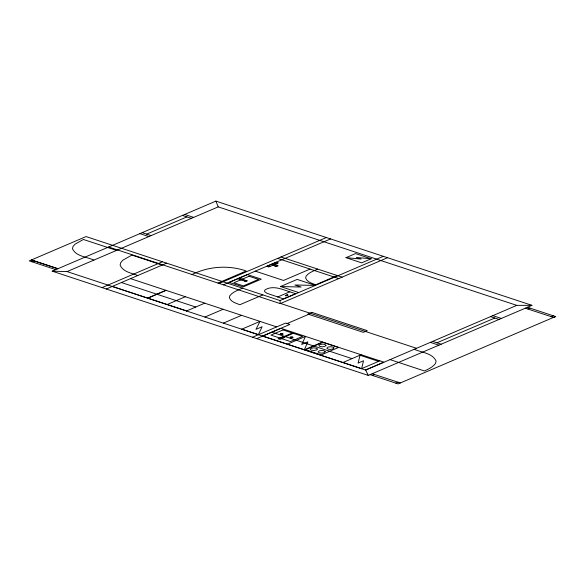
<?xml version="1.0" encoding="UTF-8"?>
<svg xmlns="http://www.w3.org/2000/svg" width="585" height="585" viewBox="0 0 585 585"><rect width="100%" height="100%" fill="white"/><g stroke="black" fill="none" stroke-linecap="round" stroke-linejoin="round"><path stroke-width="0.88" d="M360.053 355.19L358.071 363.095L363.534 360.755L361.596 368.645L262.65 336.068L280.858 328.28L361.099 354.744M305.538 336.419L301.67 344.477L307.856 341.83L304.317 349.815L322.525 342.02M31.868 261.751L34.018 260.83M52.211 271.169L215.902 201.101L531.962 305.341L368.272 375.409L52.211 271.169L67.048 271.586L365.662 370.071L516.811 305.37L531.962 305.341M146.652 234.132L186.907 216.896M67.048 271.586L218.205 206.885L516.811 305.37M102.075 287.615L162.454 261.766M106.287 289.005L166.666 263.155M192.041 274.511C208.765 266.277 228.589 264.866 246.227 270.994L217.993 283.074M147.712 298.101L165.921 290.306M147.888 298.153L166.096 290.365M167.171 304.514L185.372 296.719M219.112 283.447L326.364 237.532M223.331 284.836L330.583 238.929M273.188 265.115L268.822 266.987L266.848 266.336L276.434 262.226L278.409 262.884L274.014 264.764M273.809 265.319L274.628 264.968M186.513 310.986L204.83 303.14L130.521 278.628M242.497 288.164C238.058 290.197 232.888 291.71 229.817 295.769L229.364 297.648C230.848 301.984 236.026 303.176 239.865 304.719L262.848 294.877M310.072 269.085L283.513 280.449L255.309 271.147M204.925 317.055L223.126 309.268M317.75 269.107C313.633 270.972 308.895 272.434 306.065 276.193L305.633 277.992C307.052 282.153 312.017 283.294 315.695 284.771L337.252 275.542M345.984 257.671L355.519 253.59L371.19 258.76L361.654 262.84L345.984 257.671L361.113 259.053L356.338 257.473L371.19 258.76M280.493 286.54L297.165 279.403L315.352 285.407L294.92 285.005L301.107 287.045L280.522 286.526L298.679 292.537M277.678 296.99L289.816 291.791L295.644 293.714L283.513 298.913L266.862 293.246L264.808 291.754L264.508 290.847L265.063 289.882C269.853 286.694 276.186 287.462 281.436 289.048L289.816 291.791M223.338 323.132L241.546 315.337M55.787 269.641L29.25 260.888L86.053 236.574L279.996 300.536L383.307 256.318M108.649 247.009L280.273 303.615L387.519 257.707M241.751 329.201L260.011 321.392L255.937 329.377L262.124 326.73L258.351 334.635L241.802 329.18M252.523 337.231L285.634 323.059L289.853 324.448L256.735 338.627M287.125 323.549L310.767 313.428M287.308 344.199L305.509 336.412M342.89 362.532L361.172 354.707L383.84 362.152L365.479 370.012M361.486 368.689L379.848 360.835M436.893 342.81L494.793 318.028M372.345 375.394L374.546 374.451M527.904 308.982L529.966 308.098M395.848 383.146L398.056 382.202M551.18 316.653L553.242 315.776M555.523 316.529L398.129 383.899L370.064 374.641M527.458 307.271L555.75 316.602L553.688 317.487L525.337 308.178M492.804 315.644L501.33 318.452M184.721 214.446L193.65 217.393M490.53 316.617L499.056 319.432M182.44 215.426L191.375 218.366M280.954 256.976L342.115 277.144M277.648 258.387L338.803 278.562M272.032 264.113L277.721 265.356L278.029 265.919L275.235 266.424L274.007 265.385L271.213 264.464M267.813 265.919L269.795 266.57M142.184 232.655L151.113 235.601M139.91 233.627L148.839 236.574M432.637 341.399L441.156 344.214M430.355 342.379L438.882 345.187M280.595 303.476L416.513 348.302M162.169 265.085L131.888 255.097L122.85 260.201L120.693 262.665L120.115 265.078C122.85 271.959 131.669 273.034 137.782 275.52M116.539 250.402L83.392 239.47L74.99 244.216L72.993 246.504L72.452 248.742C76.065 256.632 86.96 256.815 93.878 260.098M414.238 349.274C421.368 352.572 432.469 352.93 436.088 361.062L435.518 363.453C432.805 367.153 428.498 369.128 424.417 370.956L390.063 359.621M204.713 303.191L276.551 326.847M359.958 355.227L378.583 361.376M121.417 282.526L195.734 307.037M271.857 332.192L352.016 358.634M112.313 286.423L186.63 310.935M31.371 259.981L57.908 268.727L31.4 259.967M372.192 373.735L400.33 382.956M365.662 370.071L368.272 375.409M215.902 201.101L218.205 206.885M279.996 300.536L280.273 303.615M277.656 265.356C276.99 267.045 272.471 266.672 277.648 265.341M317.333 349.048L316.609 349.932L313.896 350.517L311.103 350.13L310.226 349.303L310.949 348.419L313.662 347.834L316.456 348.221L317.333 349.048M326.006 345.333L324.814 346.415L322.576 346.803L319.776 346.415L318.905 345.589L319.629 344.704L322.335 344.119L324.631 344.338L326.006 345.333M333.889 347.929L332.697 349.018L330.452 349.399L328.163 349.186L326.788 348.192L327.98 347.102L330.218 346.722L333.019 347.102L333.889 347.929M325.209 351.643L324.017 352.733L321.779 353.113L319.483 352.901L318.108 351.907L319.3 350.817L321.545 350.437L323.834 350.656L325.209 351.643M280.932 333.991C281.502 335.519 283.754 333.136 280.932 333.991M245.02 280.763C245.59 282.292 247.843 279.908 245.02 280.763M290.884 337.274C291.454 338.803 293.707 336.419 290.884 337.274M244.45 280.632L244.216 280.983L244.91 281.451L247.331 280.873L246.636 280.412L244.45 280.632M280.361 333.867L280.127 334.218L280.822 334.678L283.242 334.101L282.548 333.64L280.361 333.867M290.314 337.15L290.08 337.501L290.774 337.962L293.187 337.384L292.5 336.923L290.314 337.15M269.078 265.992C268.244 266.497 270.08 266.058 269.078 265.992M276.405 263.001L275.754 263.133L276.405 263.001M247.448 274.584L229.24 282.372L243.089 286.942L261.29 279.147L247.448 274.584M240.406 278.467L238.585 279.25L243.126 280.749L244.947 279.966L240.406 278.467M249.071 276.266L233.905 282.76L243.382 285.889L258.548 279.396L249.071 276.266M287.133 294.774L285.209 295.601L286.189 295.93L288.12 295.103L287.133 294.774M311.827 312.368L307.878 314.057L363.307 332.339L367.248 330.649L311.827 312.368M283.052 329.918L270.935 335.103L280.23 338.167L292.346 332.982L283.052 329.918M282.314 336.916L278.072 338.73L280.018 339.373L284.259 337.56L282.314 336.916M293.304 333.318L281.18 338.503L290.482 341.574L302.606 336.382L293.304 333.318M322.854 342.305L305.487 349.742L321.165 354.912L338.532 347.475L322.854 342.305M277.407 263.308L275.433 262.658L277.378 263.323"/></g></svg>
